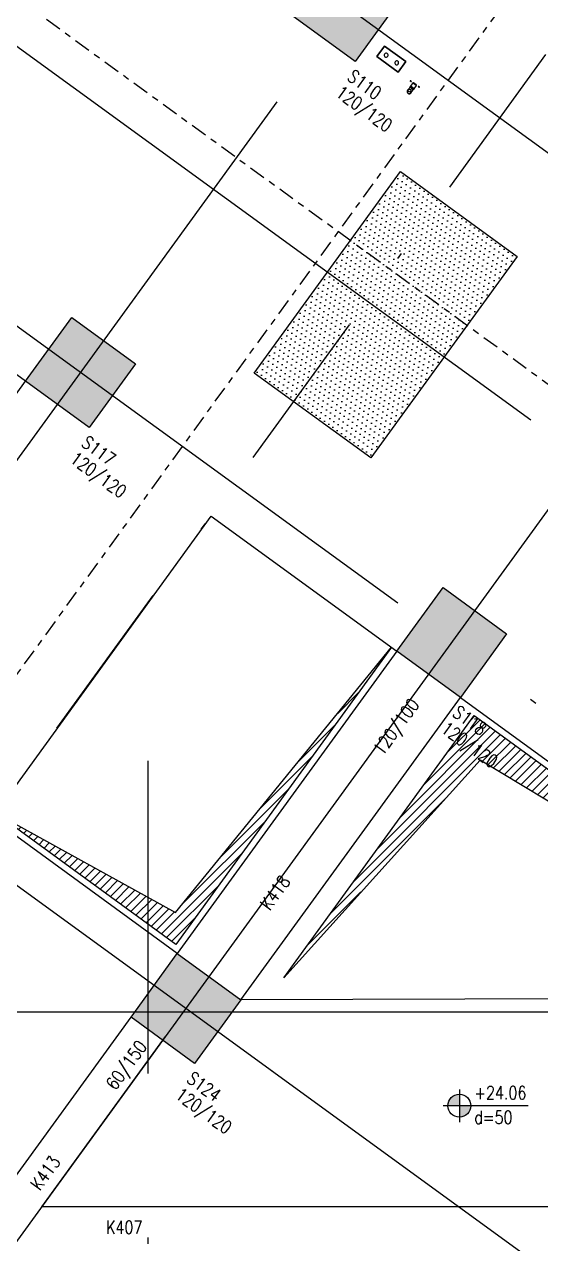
# Model space of a CAD drawing. Header units: inches. Extents: x 400392 to 401495, y 4543971 to 4544133.
# Drawn here: x 400762.91 to 400770.78, y 4544069.86 to 4544088.45 of the extents above; entities that cross this region are included whole.
import ezdxf
from ezdxf.enums import TextEntityAlignment as Align

# ---------------------------------------------------------------- set-up
doc = ezdxf.new("R2010")
doc.units = ezdxf.units.IN
doc.header["$MEASUREMENT"] = 0
for name, pattern in [('AKS', [3, 2.5, -0.25, 0, -0.25]), ('CENTER', [2, 1.25, -0.25, 0.25, -0.25]), ('CONTINU', [0]), ('DASHDOT2', [0.5, 0.25, -0.125, 0, -0.125])]:
    doc.linetypes.add(name, pattern=pattern)
doc.layers.add('A-DETL-GENF', color=92, linetype='Continuous', lineweight=9)
for name, color, linetype in [('aks prota', 2, 'AKS'), ('boşluk prota', 2, 'Continuous'), ('boşluk taraması prota', 252, 'Continuous'), ('kiriş boyutu prota', 6, 'Continuous'), ('kiriş prota', 6, 'Continuous'), ('kolon prota', 1, 'Continuous'), ('kolon tarama prota', 252, 'Continuous'), ('lkolon prota', 4, 'Continuous'), ('PRT-AL-TUNEL_EKSENI', 14, 'DASHDOT2'), ('skesit prota', 7, 'Continuous'), ('st-s_level (kot)', 6, 'Continuous'), ('st-s_levelmark (kot işareti)', 4, 'Continuous'), ('temel prota', 6, 'Continuous'), ('tkolon prota', 6, 'Continuous')]:
    doc.layers.add(name, color=color, linetype=linetype)
doc.styles.add('OLCU', font='romanstw.shx')
doc.styles.add('TKIRIS', font='romanstw.shx')
doc.styles.add('tkolon', font='romanstw.shx')

# ---------------------------------------------------------------- blocks, each defined once
blk = doc.blocks.new('+24.06 mekanik')
at = {"layer": 'kolon tarama prota', "color": 253}
for p, q in [((16760, 161800), (16360, 161800)), ((16360, 161800), (16360, 161600)), ((16360, 161600), (16360, 161800)), ((16360, 161800), (16760, 161800)), ((16360, 161800), (16360, 161800)), ((16760, 161600), (16760, 161800)), ((16760, 161800), (16760, 161600)), ((16760, 161800), (16760, 161800)), ((16360, 161600), (16760, 161600)), ((16760, 161600), (16360, 161600)), ((16360, 161600), (16360, 161600)), ((16760, 161600), (16760, 161600)), ((16988, 161605), (16988, 161600)), ((17008, 161605), (16988, 161605)), ((16988, 161605), (17008, 161605)), ((17008, 161600), (16988, 161600)), ((16988, 161600), (17008, 161600)), ((17008, 161600), (17008, 161605)), ((17040, 161600), (17040, 161538)), ((17040, 161600), (17073, 161600)), ((17073, 161600), (17040, 161600)), ((17048, 161605), (17048, 161600)), ((17098, 161605), (17048, 161605)), ((17048, 161605), (17098, 161605)), ((17098, 161600), (17048, 161600)), ((17048, 161600), (17098, 161600)), ((17073, 161600), (17106, 161600)), ((17106, 161600), (17073, 161600)), ((17098, 161600), (17098, 161605)), ((17106, 161538), (17106, 161600)), ((17138, 161605), (17138, 161600)), ((17158, 161605), (17138, 161605)), ((17138, 161605), (17158, 161605)), ((17158, 161600), (17138, 161600)), ((17138, 161600), (17158, 161600)), ((17158, 161600), (17158, 161605)), ((17038, 161538), (17038, 161519)), ((17040, 161538), (17073, 161538)), ((17073, 161538), (17040, 161538)), ((17073, 161538), (17106, 161538)), ((17106, 161538), (17073, 161538)), ((17107, 161519), (17107, 161538))]:
    blk.add_line(p, q, dxfattribs=at)
at = {"layer": 'kolon tarama prota', "color": 253, "flags": 128}
for points in [[(17042, 161519), (17042, 161495), (17042, 161476), (17042, 161464), (17042, 161460)], [(17103, 161460), (17103, 161464), (17103, 161478), (17103, 161498), (17103, 161519)]]:
    blk.add_lwpolyline(points, dxfattribs=at)
at = {"layer": 'kolon tarama prota', "color": 253}
for centre, radius, start, end in [((16460, 161700), 30, 0, 180), ((16460, 161700), 30, 0, 180), ((16460, 161700), 30, 180, 0), ((16460, 161700), 30, 180, 0), ((16660, 161700), 30, 0, 180), ((16660, 161700), 30, 0, 180), ((16660, 161700), 30, 180, 0), ((16660, 161700), 30, 180, 0), ((17073, 161460), 34.3, 90, 270), ((17073, 161460), 34.3, 90, 270), ((17073, 161460), 33, 0, 180), ((17073, 161460), 33, 180, 0), ((17073, 161460), 30.2, 90, 270), ((17073, 161443), 16.5, 90, 270), ((17073, 161460), 34.3, 270, 90), ((17073, 161460), 34.3, 270, 90), ((17073, 161476), 16.5, 270, 90), ((17073, 161460), 30.2, 270, 90)]:
    blk.add_arc(centre, radius, start, end, dxfattribs=at)
for centre, major_axis in [((17073, 161538), (34.3, 0)), ((17073, 161519), (34.3, 0)), ((17073, 161519), (30.2, 0)), ((17073, 161538), (-34.3, 0)), ((17073, 161519), (-34.3, 0)), ((17073, 161519), (-30.2, 0))]:
    blk.add_ellipse(centre, major_axis=major_axis, ratio=0.01, start_param=1.570796, end_param=4.712389, dxfattribs=at)
blk = doc.blocks.new('PLAN_KOT')
at = {"layer": 'st-s_levelmark (kot işareti)'}
h = blk.add_hatch(color=256, dxfattribs=at)
h.paths.add_polyline_path([(0, 17.5, 0.414214), (-17.5, 0), (0, 0)])
h.paths.add_polyline_path([(17.5, 0), (0, 0), (0, -17.5, 0.414214)])
for p, q in [((0, 25), (0, -25)), ((105, 0), (-25, 0))]:
    blk.add_line(p, q, dxfattribs=at)
blk.add_circle((0, 0), 17.5, dxfattribs=at)
at = {"layer": 'st-s_level (kot)', "color": 6, "style": 'OLCU', "width": 0.8}
for tag, p in [('KOT', (22.7, 9.8)), ('DÖŞEME_KALINLIĞI', (22.7, -27.6))]:
    blk.add_attdef(tag, p, '', height=20, dxfattribs=at)

msp = doc.modelspace()

# ---------------------------------------------------------------- hatches: boundary and pattern name
at = {"layer": 'boşluk taraması prota', "ltscale": 2}
h = msp.add_hatch(dxfattribs=at)
h.set_pattern_fill('ANSI31', color=256, scale=0.03, style=0)
h.set_pattern_definition([(45, (400104.00327, 4543637.19943), (-0.067351921, 0.067351921), [])])
h.paths.add_polyline_path([(400765.215, 4544074.911), (400768.509, 4544078.958), (400765.217, 4544074.427), (400762.467, 4544076.426)])
h = msp.add_hatch(dxfattribs=at)
h.set_pattern_fill('ANSI31', color=256, scale=0.03, style=0)
h.set_pattern_definition([(45, (400108.50177, 4543641.31541), (-0.067351921, 0.067351921), [])])
h.paths.add_polyline_path([(400769.86, 4544077.233), (400766.905, 4544073.972), (400769.771, 4544077.917), (400774.819, 4544074.247)])
at = {"layer": 'kolon tarama prota'}
h = msp.add_hatch(color=256, dxfattribs=at)
h.dxf.hatch_style = 1
h.paths.add_polyline_path([(400767.687, 4544089.566), (400768.658, 4544088.861), (400767.953, 4544087.89), (400766.982, 4544088.595)])
h = msp.add_hatch(dxfattribs=at)
h.set_pattern_fill('DOTS', color=2, scale=0.05)
h.set_pattern_definition([(324, (400746.03413, 4544083.66603), (0.07876332, 0.040888), [0, -0.079375])])
h.paths.add_polyline_path([(400770.428, 4544084.917), (400768.648, 4544086.21), (400766.415, 4544083.136), (400768.195, 4544081.843)])
h = msp.add_hatch(color=256, dxfattribs=at)
h.dxf.hatch_style = 1
h.paths.add_polyline_path([(400763.632, 4544083.984), (400764.603, 4544083.278), (400763.897, 4544082.308), (400762.926, 4544083.013)])
h = msp.add_hatch(color=256, dxfattribs=at)
h.dxf.hatch_style = 1
h.paths.add_polyline_path([(400769.295, 4544079.869), (400770.266, 4544079.164), (400769.56, 4544078.193), (400768.589, 4544078.898)])
h = msp.add_hatch(color=256, dxfattribs=at)
h.dxf.hatch_style = 1
h.paths.add_polyline_path([(400765.239, 4544074.287), (400766.21, 4544073.582), (400765.505, 4544072.611), (400764.534, 4544073.316)])

# ---------------------------------------------------------------- linework, layer by layer
at = {"layer": 'aks prota', "ltscale": 10}
for p, q in [((400752.067, 4544067.046), (400779.517, 4544104.827)), ((400757.731, 4544062.932), (400785.18, 4544100.713)), ((400829.048, 4544044.243), (400753.544, 4544099.1)), ((400819.337, 4544047.034), (400751.516, 4544096.309)), ((400817.309, 4544044.243), (400749.488, 4544093.518)), ((400805.57, 4544044.243), (400745.433, 4544087.936)), ((400764.794, 4544042.359), (400764.794, 4544077.227)), ((400877.814, 4544073.393), (400711.895, 4544073.393))]:
    msp.add_line(p, q, dxfattribs=at)
at = {"layer": 'boşluk prota', "ltscale": 0.05}
for points in [[(400765.215, 4544074.911), (400768.509, 4544078.958), (400765.217, 4544074.427), (400762.467, 4544076.426)], [(400769.86, 4544077.233), (400766.864, 4544073.917), (400769.771, 4544077.917), (400774.819, 4544074.247)]]:
    msp.add_lwpolyline(points, close=True, dxfattribs=at)
at = {"layer": 'kiriş prota'}
for points in [[(400762.926, 4544083.013), (400758.639, 4544086.128), (400757.786, 4544084.955), (400762.074, 4544081.84), (400762.926, 4544083.013)], [(400766.21, 4544073.582), (400769.56, 4544078.193), (400775.142, 4544074.137), (400774.755, 4544073.604), (400766.21, 4544073.582)], [(400762.432, 4544064.093), (400762.432, 4544070.424), (400764.576, 4544073.374)], [(400777.556, 4544070.424), (400763.174, 4544070.424), (400765.061, 4544073.022)]]:
    msp.add_lwpolyline(points, dxfattribs=at)
msp.add_lwpolyline([(400765.758, 4544080.956), (400768.589, 4544078.898), (400765.239, 4544074.287), (400762.408, 4544076.345)], close=True, dxfattribs=at)
at = {"layer": 'kolon prota', "color": 1}
for points in [[(400767.687, 4544089.566), (400768.658, 4544088.861), (400767.953, 4544087.89), (400766.982, 4544088.595)], [(400763.632, 4544083.984), (400764.603, 4544083.278), (400763.897, 4544082.308), (400762.926, 4544083.013)], [(400769.295, 4544079.869), (400770.266, 4544079.164), (400769.56, 4544078.193), (400768.589, 4544078.898)], [(400765.239, 4544074.287), (400766.21, 4544073.582), (400765.505, 4544072.611), (400764.534, 4544073.316)]]:
    msp.add_lwpolyline(points, close=True, dxfattribs=at)
at = {"layer": 'PRT-AL-TUNEL_EKSENI', "ltscale": 10}
msp.add_line((400754.408, 4544065.345), (400781.858, 4544103.126), dxfattribs=at)
at = {"layer": 'skesit prota', "linetype": 'CENTER', "ltscale": 0.2}
for points in [[(400783.743, 4544107.382), (400754.815, 4544067.567), (400707.814, 4544067.567)], [(400750.34, 4544097.907), (400798.66, 4544062.801)], [(400750.34, 4544097.907), (400798.66, 4544062.801)]]:
    msp.add_lwpolyline(points, dxfattribs=at)
at = {"layer": 'temel prota'}
msp.add_lwpolyline([(400768.648, 4544086.21), (400770.428, 4544084.917), (400768.195, 4544081.843), (400766.415, 4544083.136)], close=True, dxfattribs=at)

# ---------------------------------------------------------------- block references
at = {"layer": 'A-DETL-GENF', "xscale": 0.001, "yscale": 0.001, "zscale": 0.001, "rotation": 323.9999999999982}
msp.add_blockref('+24.06 mekanik', (400660.065, 4543966.842), dxfattribs=at)
at = {"layer": 'st-s_level (kot)', "linetype": 'CONTINU', "ltscale": 0.1, "xscale": 0.01, "yscale": 0.01, "zscale": 0.01}
msp.add_blockref('PLAN_KOT', (400769.545, 4544071.966), dxfattribs=at).add_auto_attribs({'KOT': '+24.06', 'DÖŞEME_KALINLIĞI': 'd=50'})

# ---------------------------------------------------------------- texts
at = {"layer": 'kiriş boyutu prota', "ltscale": 0.05, "style": 'TKIRIS', "width": 0.8}
for s, p in [('120/100', (400768.866, 4544078.139)), ('60/150', (400764.709, 4544072.925))]:
    msp.add_text(s, height=0.2, rotation=54, dxfattribs=at).set_placement(p, align=Align.MIDDLE_RIGHT)
at = {"layer": 'kiriş prota', "ltscale": 0.05, "style": 'TKIRIS', "width": 0.8}
for s, rotation, p in [('K418', 54, (400766.569, 4544074.992)), ('K413', 54, (400763.063, 4544070.718)), ('K407', 359.582, (400764.152, 4544070.115))]:
    msp.add_text(s, height=0.2, rotation=rotation, dxfattribs=at).set_placement(p, align=Align.MIDDLE_LEFT)
at = {"layer": 'lkolon prota', "style": 'tkolon', "width": 0.8}
for p in [(400767.64, 4544087.374), (400763.585, 4544081.792), (400769.248, 4544077.677), (400765.192, 4544072.095)]:
    msp.add_text('120/120', height=0.2, rotation=324, dxfattribs=at).set_placement(p)
at = {"layer": 'tkolon prota', "style": 'tkolon', "width": 0.8}
for s, p in [('S110', (400767.817, 4544087.617)), ('S117', (400763.761, 4544082.034)), ('S118', (400769.424, 4544077.92)), ('S124', (400765.368, 4544072.338))]:
    msp.add_text(s, height=0.2, rotation=324, dxfattribs=at).set_placement(p)

doc.saveas('drawing.dxf')
